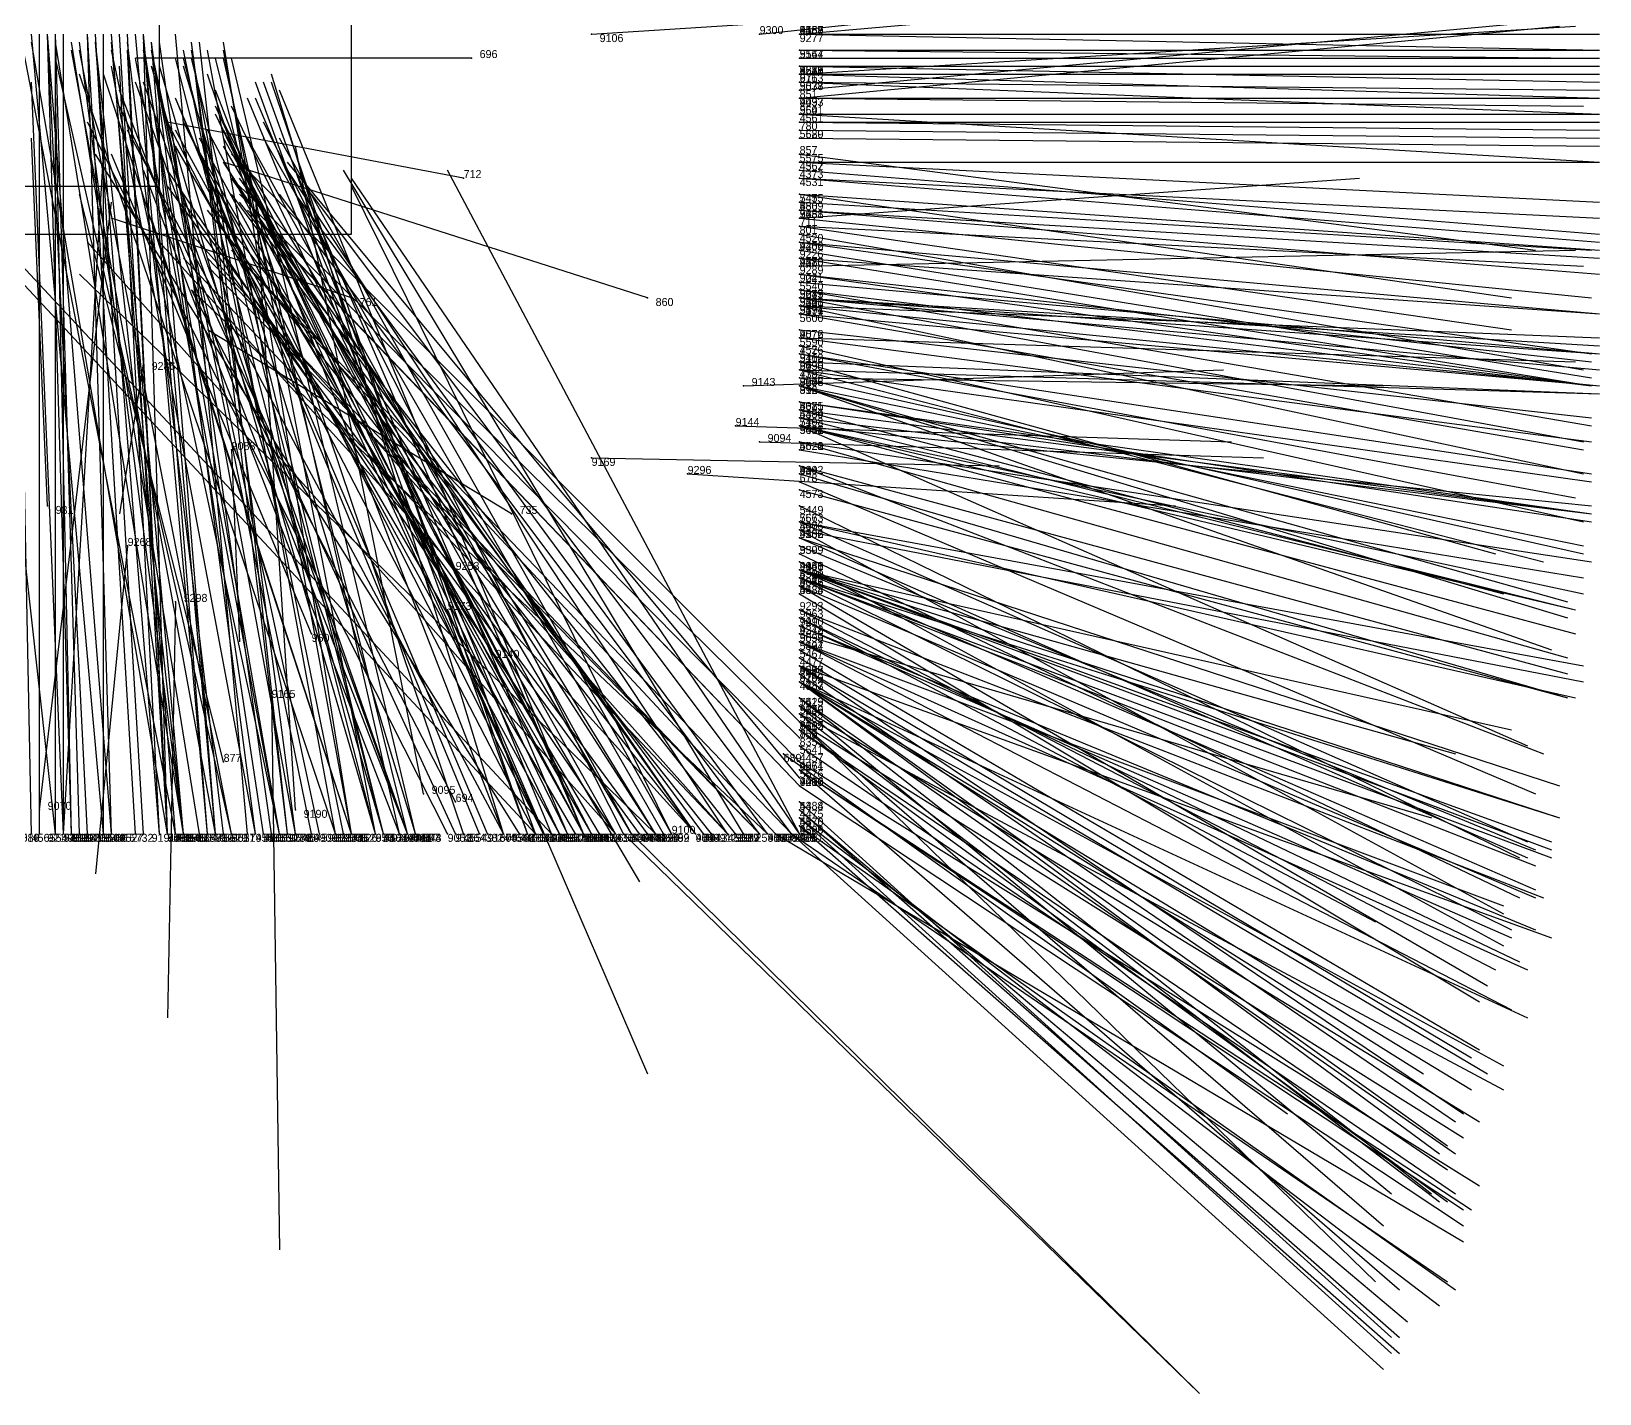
# Model space of a CAD drawing. Extents: x -0.07 to 1.1, y -0.07 to 1.1.
# Drawn here: x 0.904 to 1.1, y -0.07 to 0.1003 of the extents above; entities that cross this region are included whole.
import ezdxf

# ---------------------------------------------------------------- set-up
doc = ezdxf.new("R2010")
doc.units = 0
for name, color, linetype in [('Facilities', 3, 'CONTINUOUS'), ('Min_max_boxes', 1, 'CONTINUOUS'), ('Normals', 1, 'CONTINUOUS'), ('Source_points', 5, 'CONTINUOUS'), ('Text', 3, 'CONTINUOUS')]:
    doc.layers.add(name, color=color, linetype=linetype)

msp = doc.modelspace()

# ---------------------------------------------------------------- linework, layer by layer
at = {"layer": 'Facilities', "color": 3}
for p in [(0.974, 0.1, 1), (0.995, 0.1, 1), (1, 0.1, 0.558), (1, 0.1, 0.984), (1, 0.1, 0.837), (0.959, 0.097), (1, 0.098, 0.059), (1, 0.098, 0.751), (1, 0.097, 0.658), (1, 0.096, 0.118), (1, 0.096, 0.415), (1, 0.095, 0.055), (1, 0.095, 0.369), (1, 0.095, 0.528), (1, 0.095, 0.719), (1, 0.095, 0.777), (1, 0.095, 0.94), (1, 0.094, 0.203), (1, 0.094, 0.721), (1, 0.093, 0.952), (1, 0.092, 0.058), (1, 0.092, 0.305), (1, 0.092, 0.966), (1, 0.09, 0.166), (1, 0.09, 0.559), (1, 0.089, 0.247), (1, 0.089, 0.311), (1, 0.088, 0.711), (1, 0.087, 0.757), (1, 0.085, 0.023), (1, 0.084, 0.259), (1, 0.084, 0.606), (1, 0.083, 0.351), (0.958, 0.082), (1, 0.082, 0.336), (1, 0.082, 0.338), (1, 0.08, 0.013), (1, 0.08, 0.697), (1, 0.079, 0.058), (1, 0.078, 0.233), (1, 0.078, 0.221), (1, 0.078, 0.274), (1, 0.077, 0.741), (1, 0.077, 0.996), (1, 0.076, 0.055), (1, 0.076, 0.016), (1, 0.075, 0.359), (1, 0.074, 0.374), (1, 0.074, 0.814), (1, 0.073, 0.887), (1, 0.072, 0.315), (1, 0.072, 0.337), (1, 0.071, 0.968), (1, 0.07, 0.123), (1, 0.07, 0.796), (1, 0.069, 0.909), (0.944, 0.067), (0.981, 0.067), (1, 0.068, 0.55), (1, 0.068, 0.844), (1, 0.068, 0.908), (1, 0.067, 0.693), (1, 0.067, 0.6), (1, 0.067, 0.69), (1, 0.067, 0.836), (1, 0.066, 0.194), (1, 0.066, 0.665), (1, 0.066, 0.656), (1, 0.066, 0.942), (1, 0.065, 0.624), (1, 0.065, 0.802), (1, 0.063, 0.498), (1, 0.062, 0.545), (1, 0.062, 0.969), (1, 0.061, 0.369), (0.918, 0.059, 1), (1, 0.06, 0.068), (1, 0.06, 0.621), (1, 0.059, 0.022), (1, 0.059, 0.942), (1, 0.058, 0.038), (1, 0.058, 0.268), (1, 0.058, 0.647), (1, 0.058, 0.94), (1, 0.057, 0.103), (1, 0.057, 0.993), (0.993, 0.056, 1), (1, 0.056, 0.171), (1, 0.056, 0.223), (1, 0.056, 0.858), (1, 0.056, 0.91), (1, 0.054, 0.464), (1, 0.054, 0.637), (1, 0.053, 0.027), (1, 0.053, 0.493), (0.992, 0.051, 1), (1, 0.052, 0.494), (1, 0.052, 0.712), (1, 0.051, 0.185), (1, 0.051, 0.71), (1, 0.051, 0.538), (1, 0.051, 0.861), (1, 0.051, 0.942), (0.929, 0.048, 1), (0.995, 0.049, 1), (1, 0.049, 0.569), (1, 0.049, 0.646), (1, 0.048, 0.453), (0.974, 0.047, 1), (1, 0.046, 0.146), (1, 0.046, 0.328), (0.986, 0.045, 1), (1, 0.045, 0.245), (1, 0.044, 0.153), (1, 0.043, 0.334), (0.906, 0.041), (0.964, 0.04), (1, 0.041, 0.732), (1, 0.039, 0.141), (1, 0.039, 0.452), (1, 0.039, 0.637), (1, 0.038, 0.179), (1, 0.038, 0.461), (0.916, 0.036, 1), (1, 0.037, 0.835), (1, 0.037, 0.762), (1, 0.036, 0.662), (1, 0.035, 0.219), (1, 0.034, 0.877), (0.957, 0.033, 1), (1, 0.033, 0.313), (1, 0.033, 0.479), (1, 0.033, 0.581), (1, 0.033, 0.993), (1, 0.033, 0.766), (1, 0.033, 0.984), (1, 0.032, 0.068), (1, 0.032, 0.316), (1, 0.032, 0.633), (1, 0.032, 0.898), (1, 0.031, 0.303), (1, 0.031, 0.678), (1, 0.03, 0.554), (0.922, 0.029, 1), (0.956, 0.028, 1), (1, 0.028, 0.948), (1, 0.028, 0.92), (1, 0.027, 0.005), (1, 0.027, 0.932), (1, 0.026, 0.043), (1, 0.026, 0.438), (0.939, 0.025), (1, 0.025, 0.996), (1, 0.024, 0.513), (1, 0.024, 0.519), (1, 0.024, 0.977), (0.962, 0.022, 1), (1, 0.023, 0.534), (1, 0.022, 0.538), (1, 0.021, 0.265), (1, 0.021, 0.498), (1, 0.021, 0.64), (1, 0.021, 0.72), (1, 0.02, 0.909), (1, 0.019, 0.031), (1, 0.019, 0.134), (1, 0.019, 0.304), (1, 0.019, 0.257), (1, 0.019, 0.771), (1, 0.019, 0.921), (0.934, 0.017, 1), (1, 0.017, 0.108), (1, 0.017, 0.595), (1, 0.016, 0.658), (1, 0.016, 0.753), (1, 0.016, 0.977), (1, 0.015, 0.699), (1, 0.015, 0.776), (1, 0.014, 0.193), (1, 0.014, 0.117), (1, 0.014, 0.541), (1, 0.014, 0.973), (1, 0.013, 0.127), (1, 0.013, 0.054), (1, 0.012, 0.19), (0.998, 0.01), (1, 0.011, 0.533), (0.928, 0.009), (1, 0.009, 0.173), (1, 0.009, 0.293), (1, 0.008, 0.439), (1, 0.008, 0.637), (1, 0.008, 0.779), (1, 0.007, 0.148), (1, 0.006, 0.464), (1, 0.006, 0.927), (1, 0.006, 0.973), (0.953, 0.005, 1), (0.957, 0.004), (1, 0.004, 0.724), (0.905, 0.003, 1), (0.937, 0.003, 1), (1, 0.003, 0.477), (1, 0.003, 0.437), (1, 0.002, 0.344), (1, 0.002, 0.645), (0.904, 0, 0.435), (0.905, 0, 0.093), (0.907, 0, 0.56), (0.907, 0, 0.708), (0.908, 0, 0.145), (0.908, 0, 0.902), (0.908, 0, 0.963), (0.908, 0, 0.982), (0.909, 0, 0.966), (0.909, 0, 0.867), (0.91, 0, 0.803), (0.911, 0, 0.611), (0.913, 0, 0.218), (0.913, 0, 0.785), (0.914, 0, 0.092), (0.914, 0, 0.255), (0.914, 0, 0.433), (0.917, 0, 0.235), (0.918, 0, 0.92), (0.92, 0, 0.053), (0.92, 0, 0.949), (0.921, 0, 0.159), (0.921, 0, 0.202), (0.921, 0, 0.305), (0.921, 0, 0.725), (0.921, 0, 0.941), (0.922, 0, 0.243), (0.922, 0, 0.705), (0.923, 0, 0.31), (0.923, 0, 0.57), (0.923, 0, 0.702), (0.923, 0, 0.841), (0.925, 0, 0.7), (0.926, 0, 0.241), (0.926, 0, 0.129), (0.927, 0, 0.211), (0.927, 0, 0.718), (0.927, 0, 0.937), (0.928, 0, 0.235), (0.929, 0, 0.7), (0.929, 0, 0.69), (0.931, 0, 0.284), (0.932, 0, 0.045), (0.932, 0, 0.586), (0.933, 0, 0.387), (0.934, 0, 0.583), (0.935, 0, 0.052), (0.935, 0, 0.558), (0.935, 0, 0.883), (0.936, 0, 0.522), (0.936, 0, 0.934), (0.937, 0, 0.375), (0.937, 0, 0.551), (0.939, 0, 0.903), (0.94, 0, 0.879), (0.94, 0, 0.902), (0.942, 0, 0.149), (0.942, 0, 0.842), (0.943, 0, 0.168), (0.944, 0, 0.14), (0.944, 0, 0.013), (0.944, 0, 0.317), (0.944, 0, 0.639), (0.947, 0, 0.188), (0.947, 0, 0.18), (0.947, 0, 0.313), (0.948, 0, 0.605), (0.948, 0, 0.763), (0.948, 0, 0.915), (0.95, 0, 0.024), (0.95, 0, 0.776), (0.951, 0, 0.276), (0.951, 0, 0.341), (0.951, 0, 0.403), (0.951, 0, 0.857), (0.952, 0, 0.194), (0.952, 0, 0.22), (0.956, 0, 0.872), (0.957, 0, 0.865), (0.958, 0, 0.363), (0.96, 0, 0.375), (0.961, 0, 0.857), (0.961, 0, 0.815), (0.963, 0, 0.277), (0.963, 0, 0.428), (0.963, 0, 0.569), (0.965, 0, 0.424), (0.966, 0, 0.146), (0.966, 0, 0.14), (0.967, 0, 0.18), (0.967, 0, 0.352), (0.967, 0, 0.517), (0.968, 0, 0.012), (0.968, 0, 0.488), (0.968, 0, 0.537), (0.969, 0, 0.333), (0.969, 0, 0.451), (0.97, 0, 0.392), (0.97, 0, 0.555), (0.971, 0, 0.094), (0.971, 0, 0.799), (0.972, 0, 0.318), (0.973, 0, 0.28), (0.973, 0, 0.445), (0.973, 0, 0.703), (0.973, 0, 0.927), (0.973, 0, 0.99), (0.974, 0, 0.685), (0.974, 0, 0.528), (0.974, 0, 0.684), (0.974, 0, 0.875), (0.975, 0, 0.032), (0.977, 0, 0.223), (0.977, 0, 0.495), (0.977, 0, 0.516), (0.978, 0, 0.357), (0.978, 0, 0.556), (0.979, 0, 0.478), (0.979, 0, 0.301), (0.979, 0, 0.358), (0.98, 0, 0.4), (0.981, 0, 0.054), (0.982, 0, 0.291), (0.982, 0, 0.52), (0.982, 0, 0.826), (0.983, 0, 0.226), (0.984, 0, 0.181), (0.984, 0, 1), (0.987, 0, 0.213), (0.987, 0, 0.292), (0.987, 0, 0.386), (0.987, 0, 0.866), (0.988, 0, 0.545), (0.989, 0, 0.932), (0.991, 0, 0.433), (0.991, 0, 0.712), (0.991, 0, 0.813), (0.992, 0, 0.656), (0.993, 0, 0.972), (0.995, 0, 0.548), (0.995, 0, 0.792), (0.995, 0, 0.837), (0.996, 0, 0.27), (0.996, 0, 0.537), (0.997, 0, 0.317), (0.997, 0, 0.549), (0.999, 0, 0.144), (0.999, 0, 0.326), (0.999, 0, 0.554), (0.999, 0, 0.946), (1, 0.001, 0.439), (1, 0.001, 0.347), (1, 0, 0.195), (1, 0, 0.993)]:
    msp.add_point(p, dxfattribs=at)
at = {"layer": 'Min_max_boxes', "color": 1}
for p, q in [((0.944, 0.075, 1), (0.944, 0.462, 1)), ((0.944, 0.075, 1), (0.944, 0.462, 1)), ((0.92, 0.081), (0.92, 0.256)), ((0.92, 0.081), (0.92, 0.256)), ((0.716, 0.081), (0.92, 0.081)), ((0.716, 0.081), (0.92, 0.081)), ((0.92, 0.081), (0.92, 0.081)), ((0.744, 0.075, 1), (0.944, 0.075, 1)), ((0.744, 0.075, 1), (0.944, 0.075, 1)), ((0.944, 0.075, 1), (0.944, 0.075, 1))]:
    msp.add_line(p, q, dxfattribs=at)
at = {"layer": 'Normals', "color": 1}
for p, q in [((1, 0.1, 0.984), (1.091, 0.108, 1.024)), ((0.995, 0.1, 1), (1.061, 0.107, 1.074)), ((0.974, 0.1, 1), (1.021, 0.103, 1.088)), ((1, 0.093, 0.952), (1.097, 0.102, 0.976)), ((0.904, 0, 0.435), (0.902, 0.1, 0.435)), ((0.913, 0, 0.785), (0.904, 0.1, 0.788)), ((0.905, 0, 0.093), (0.905, 0.1, 0.093)), ((0.914, 0, 0.433), (0.906, 0.1, 0.428)), ((0.911, 0, 0.611), (0.906, 0.1, 0.611)), ((0.909, 0, 0.867), (0.906, 0.1, 0.866)), ((0.907, 0, 0.56), (0.907, 0.1, 0.561)), ((0.91, 0, 0.803), (0.907, 0.1, 0.804)), ((0.908, 0, 0.145), (0.908, 0.1, 0.145)), ((0.908, 0, 0.902), (0.908, 0.1, 0.902)), ((0.917, 0, 0.235), (0.911, 0.1, 0.235)), ((0.914, 0, 0.092), (0.911, 0.1, 0.091)), ((0.914, 0, 0.255), (0.911, 0.1, 0.255)), ((0.918, 0, 0.92), (0.912, 0.1, 0.915)), ((0.913, 0, 0.218), (0.913, 0.1, 0.218)), ((0.922, 0, 0.243), (0.914, 0.1, 0.244)), ((0.921, 0, 0.305), (0.915, 0.1, 0.306)), ((0.921, 0, 0.202), (0.916, 0.1, 0.202)), ((0.926, 0, 0.241), (0.917, 0.1, 0.242)), ((0.926, 0, 0.129), (0.918, 0.1, 0.131)), ((0.921, 0, 0.159), (0.918, 0.1, 0.16)), ((0.927, 0, 0.211), (0.918, 0.1, 0.212)), ((0.931, 0, 0.284), (0.922, 0.1, 0.283)), ((1, 0.092, 0.966), (1.095, 0.101, 0.998)), ((1, 0.095, 0.94), (1.097, 0.101, 0.962)), ((1, 0.1, 0.558), (1.1, 0.1, 0.558)), ((1, 0.1, 0.837), (1.1, 0.098, 0.837)), ((0.907, 0, 0.708), (0.896, 0.099, 0.708)), ((0.921, 0, 0.725), (0.904, 0.099, 0.725)), ((0.923, 0, 0.702), (0.907, 0.099, 0.701)), ((0.925, 0, 0.7), (0.909, 0.099, 0.699)), ((0.923, 0, 0.841), (0.91, 0.099, 0.84)), ((0.92, 0, 0.053), (0.912, 0.099, 0.067)), ((0.923, 0, 0.31), (0.912, 0.099, 0.31)), ((0.923, 0, 0.57), (0.914, 0.099, 0.567)), ((0.928, 0, 0.235), (0.916, 0.099, 0.237)), ((0.933, 0, 0.387), (0.918, 0.099, 0.389)), ((0.932, 0, 0.586), (0.919, 0.099, 0.58)), ((0.927, 0, 0.937), (0.919, 0.099, 0.924)), ((0.934, 0, 0.583), (0.92, 0.099, 0.578)), ((0.937, 0, 0.375), (0.924, 0.099, 0.379)), ((0.936, 0, 0.934), (0.924, 0.099, 0.923)), ((0.936, 0, 0.522), (0.925, 0.099, 0.522)), ((0.944, 0, 0.317), (0.928, 0.099, 0.32)), ((0.922, 0, 0.705), (0.903, 0.098, 0.705)), ((0.929, 0, 0.7), (0.907, 0.097, 0.698)), ((0.927, 0, 0.718), (0.909, 0.098, 0.717)), ((0.929, 0, 0.69), (0.91, 0.098, 0.69)), ((0.935, 0, 0.883), (0.914, 0.098, 0.881)), ((0.921, 0, 0.941), (0.916, 0.098, 0.924)), ((0.959, 0.097), (0.917, 0.097, 0.09)), ((0.935, 0, 0.052), (0.917, 0.097, 0.067)), ((0.935, 0, 0.558), (0.918, 0.098, 0.553)), ((0.937, 0, 0.551), (0.919, 0.098, 0.547)), ((0.94, 0, 0.879), (0.919, 0.098, 0.877)), ((0.939, 0, 0.903), (0.919, 0.098, 0.899)), ((0.94, 0, 0.902), (0.919, 0.098, 0.898)), ((0.947, 0, 0.18), (0.922, 0.097, 0.181)), ((0.943, 0, 0.168), (0.923, 0.098, 0.173)), ((0.948, 0, 0.915), (0.923, 0.097, 0.912)), ((0.942, 0, 0.149), (0.924, 0.098, 0.155)), ((0.948, 0, 0.763), (0.924, 0.097, 0.765)), ((0.944, 0, 0.14), (0.926, 0.098, 0.146)), ((0.951, 0, 0.276), (0.927, 0.097, 0.282)), ((0.947, 0, 0.313), (0.928, 0.098, 0.317)), ((0.95, 0, 0.776), (0.928, 0.097, 0.776)), ((0.952, 0, 0.22), (0.929, 0.097, 0.221)), ((1, 0.098, 0.059), (1.098, 0.097, 0.041)), ((1, 0.098, 0.751), (1.1, 0.098, 0.751)), ((1, 0.097, 0.658), (1.1, 0.097, 0.658)), ((0.942, 0, 0.842), (0.91, 0.095, 0.844)), ((0.944, 0, 0.639), (0.913, 0.095, 0.642)), ((0.932, 0, 0.045), (0.914, 0.096, 0.066)), ((0.92, 0, 0.949), (0.915, 0.096, 0.923)), ((0.947, 0, 0.188), (0.919, 0.096, 0.187)), ((0.948, 0, 0.605), (0.92, 0.096, 0.596)), ((0.952, 0, 0.194), (0.923, 0.096, 0.196)), ((0.958, 0, 0.363), (0.926, 0.095, 0.365)), ((0.963, 0, 0.277), (0.934, 0.095, 0.283)), ((1, 0.096, 0.118), (1.1, 0.094, 0.117)), ((1, 0.096, 0.415), (1.1, 0.096, 0.415)), ((1, 0.095, 0.055), (1.098, 0.095, 0.037)), ((1, 0.095, 0.369), (1.1, 0.092, 0.37)), ((1, 0.095, 0.528), (1.1, 0.095, 0.528)), ((1, 0.095, 0.719), (1.1, 0.095, 0.719)), ((1, 0.095, 0.777), (1.1, 0.095, 0.777)), ((0.908, 0, 0.963), (0.904, 0.094, 0.929)), ((0.909, 0, 0.966), (0.907, 0.093, 0.93)), ((0.951, 0, 0.857), (0.915, 0.093, 0.854)), ((0.951, 0, 0.341), (0.917, 0.094, 0.342)), ((0.951, 0, 0.403), (0.918, 0.094, 0.404)), ((0.963, 0, 0.569), (0.927, 0.093, 0.558)), ((0.966, 0, 0.146), (0.932, 0.094, 0.156)), ((0.967, 0, 0.18), (0.933, 0.094, 0.175)), ((0.966, 0, 0.14), (0.934, 0.094, 0.149)), ((0.973, 0, 0.445), (0.935, 0.093, 0.442)), ((1, 0.094, 0.203), (1.1, 0.09, 0.204)), ((1, 0.094, 0.721), (1.1, 0.093, 0.721)), ((0.957, 0, 0.865), (0.915, 0.091, 0.866)), ((0.96, 0, 0.375), (0.922, 0.092, 0.379)), ((0.961, 0, 0.857), (0.922, 0.092, 0.854)), ((0.961, 0, 0.815), (0.922, 0.092, 0.815)), ((0.968, 0, 0.537), (0.927, 0.091, 0.532)), ((0.962, 0.022, 1), (0.929, 0.091, 0.935)), ((0.969, 0, 0.451), (0.931, 0.092, 0.449)), ((0.971, 0, 0.094), (0.932, 0.092, 0.101)), ((1, 0.092, 0.058), (1.098, 0.091, 0.038)), ((1, 0.092, 0.305), (1.1, 0.092, 0.305)), ((0.956, 0, 0.872), (0.911, 0.089, 0.871)), ((0.958, 0.082), (0.921, 0.089, 0.093)), ((0.967, 0, 0.517), (0.921, 0.089, 0.514)), ((0.968, 0, 0.488), (0.923, 0.089, 0.493)), ((0.97, 0, 0.555), (0.927, 0.09, 0.546)), ((0.971, 0, 0.799), (0.927, 0.09, 0.798)), ((0.974, 0, 0.685), (0.928, 0.089, 0.692)), ((0.974, 0, 0.684), (0.928, 0.089, 0.688)), ((0.978, 0, 0.556), (0.933, 0.089, 0.548)), ((1, 0.09, 0.166), (1.1, 0.084, 0.165)), ((1, 0.09, 0.559), (1.1, 0.09, 0.559)), ((1, 0.089, 0.247), (1.1, 0.088, 0.247)), ((1, 0.089, 0.311), (1.1, 0.089, 0.311)), ((0.906, 0.041), (0.904, 0.087, 0.089)), ((0.963, 0, 0.428), (0.916, 0.088, 0.424)), ((0.97, 0, 0.392), (0.922, 0.088, 0.396)), ((0.974, 0, 0.875), (0.924, 0.087, 0.87)), ((0.973, 0, 0.927), (0.925, 0.087, 0.931)), ((0.973, 0, 0.28), (0.926, 0.088, 0.291)), ((0.973, 0, 0.703), (0.926, 0.088, 0.711)), ((0.974, 0, 0.528), (0.928, 0.088, 0.519)), ((0.977, 0, 0.223), (0.928, 0.087, 0.223)), ((0.979, 0, 0.478), (0.931, 0.087, 0.483)), ((0.983, 0, 0.226), (0.933, 0.087, 0.228)), ((0.984, 0, 0.181), (0.935, 0.087, 0.177)), ((1, 0.088, 0.711), (1.1, 0.087, 0.711)), ((1, 0.087, 0.757), (1.1, 0.086, 0.757)), ((0.908, 0, 0.982), (0.913, 0.085, 0.93)), ((0.965, 0, 0.424), (0.912, 0.085, 0.421)), ((0.939, 0.025), (0.914, 0.085, 0.076)), ((0.972, 0, 0.318), (0.922, 0.086, 0.32)), ((0.979, 0, 0.301), (0.928, 0.086, 0.308)), ((1, 0.014, 0.193), (0.929, 0.085, 0.187)), ((0.982, 0, 0.291), (0.93, 0.085, 0.299)), ((0.953, 0.005, 1), (0.937, 0.086, 0.944)), ((1, 0.085, 0.023), (1.092, 0.073, -0.015)), ((0.95, 0, 0.024), (0.918, 0.083, 0.069)), ((0.977, 0, 0.495), (0.921, 0.083, 0.496)), ((0.981, 0.067), (0.928, 0.084, 0.083)), ((0.982, 0, 0.826), (0.928, 0.084, 0.827)), ((1, 0.007, 0.148), (0.936, 0.084, 0.149)), ((0.991, 0, 0.712), (0.936, 0.083, 0.718)), ((0.973, 0, 0.99), (0.937, 0.083, 0.947)), ((0.993, 0, 0.972), (0.943, 0.083, 0.947)), ((1, 0, 0.993), (0.956, 0.083, 0.958)), ((1, 0.084, 0.259), (1.1, 0.079, 0.259)), ((1, 0.084, 0.606), (1.1, 0.084, 0.606)), ((1, 0.083, 0.351), (1.1, 0.075, 0.355)), ((0.98, 0, 0.4), (0.921, 0.081, 0.403)), ((0.975, 0, 0.032), (0.927, 0.081, 0.065)), ((1, 0.012, 0.19), (0.929, 0.082, 0.184)), ((0.987, 0, 0.213), (0.929, 0.082, 0.213)), ((0.987, 0, 0.866), (0.93, 0.082, 0.866)), ((1, 0, 0.195), (0.944, 0.082, 0.186)), ((0.984, 0, 1), (0.944, 0.081, 0.956)), ((1, 0.082, 0.336), (1.1, 0.077, 0.338)), ((1, 0.082, 0.338), (1.1, 0.074, 0.34)), ((1, 0.077, 0.996), (1.07, 0.082, 1.067)), ((0.905, 0.003, 1), (0.914, 0.079, 0.935)), ((0.928, 0.009), (0.91, 0.08, 0.069)), ((0.981, 0, 0.054), (0.923, 0.079, 0.075)), ((0.988, 0, 0.545), (0.929, 0.08, 0.533)), ((1, 0.009, 0.173), (0.93, 0.08, 0.173)), ((0.992, 0, 0.656), (0.93, 0.079, 0.66)), ((0.937, 0.003, 1), (0.932, 0.08, 0.936)), ((0.995, 0, 0.837), (0.935, 0.08, 0.837)), ((0.996, 0, 0.27), (0.937, 0.08, 0.275)), ((0.999, 0, 0.144), (0.939, 0.08, 0.146)), ((1, 0.08, 0.013), (1.089, 0.067, -0.03)), ((1, 0.08, 0.697), (1.1, 0.073, 0.696)), ((1, 0.079, 0.058), (1.099, 0.073, 0.043)), ((0.944, 0.067), (0.914, 0.077, 0.095)), ((0.944, 0, 0.013), (0.919, 0.077, 0.072)), ((0.987, 0, 0.292), (0.926, 0.078, 0.302)), ((0.989, 0, 0.932), (0.927, 0.078, 0.935)), ((1, 0.006, 0.927), (0.931, 0.078, 0.937)), ((0.968, 0, 0.012), (0.932, 0.078, 0.063)), ((1, 0.078, 0.233), (1.1, 0.072, 0.233)), ((1, 0.078, 0.221), (1.1, 0.07, 0.221)), ((1, 0.078, 0.274), (1.1, 0.072, 0.274)), ((1, 0.077, 0.741), (1.099, 0.067, 0.742)), ((0.991, 0, 0.433), (0.924, 0.075, 0.438)), ((1, 0.006, 0.973), (0.933, 0.076, 0.947)), ((1, 0.076, 0.055), (1.098, 0.071, 0.034)), ((1, 0.076, 0.016), (1.089, 0.063, -0.027)), ((1, 0.075, 0.359), (1.098, 0.058, 0.37)), ((0.967, 0, 0.352), (0.899, 0.073, 0.349)), ((0.969, 0, 0.333), (0.901, 0.073, 0.32)), ((0.977, 0, 0.516), (0.911, 0.074, 0.506)), ((0.987, 0, 0.386), (0.92, 0.074, 0.389)), ((0.997, 0, 0.549), (0.929, 0.073, 0.539)), ((1, 0.074, 0.374), (1.099, 0.06, 0.376)), ((1, 0.074, 0.814), (1.1, 0.065, 0.816)), ((1, 0.073, 0.887), (1.099, 0.057, 0.881)), ((1, 0.071, 0.968), (1.097, 0.073, 0.993)), ((0.991, 0, 0.813), (0.923, 0.072, 0.804)), ((0.995, 0, 0.792), (0.926, 0.072, 0.789)), ((0.995, 0, 0.548), (0.926, 0.071, 0.536)), ((0.999, 0, 0.946), (0.93, 0.072, 0.94)), ((1, 0.072, 0.315), (1.1, 0.065, 0.316)), ((1, 0.072, 0.337), (1.099, 0.056, 0.344)), ((0.982, 0, 0.52), (0.91, 0.07, 0.511)), ((1, 0.07, 0.123), (1.099, 0.056, 0.124)), ((1, 0.07, 0.796), (1.099, 0.059, 0.797)), ((1, 0.069, 0.909), (1.1, 0.06, 0.907)), ((0.957, 0.004), (0.924, 0.068, 0.07)), ((0.996, 0, 0.537), (0.924, 0.068, 0.523)), ((1, 0.068, 0.55), (1.099, 0.056, 0.551)), ((1, 0.068, 0.844), (1.099, 0.051, 0.846)), ((1, 0.068, 0.908), (1.099, 0.056, 0.904)), ((1, 0.067, 0.693), (1.1, 0.06, 0.693)), ((1, 0.067, 0.6), (1.1, 0.058, 0.598)), ((1, 0.067, 0.69), (1.1, 0.061, 0.69)), ((1, 0.067, 0.836), (1.098, 0.049, 0.838)), ((1, 0.066, 0.194), (1.098, 0.045, 0.196)), ((1, 0.066, 0.665), (1.1, 0.056, 0.665)), ((1, 0.066, 0.656), (1.1, 0.056, 0.657)), ((1, 0.066, 0.942), (1.1, 0.062, 0.951)), ((1, 0.065, 0.624), (1.1, 0.056, 0.622)), ((1, 0.065, 0.802), (1.098, 0.048, 0.806)), ((0.964, 0.04), (0.926, 0.063, 0.089)), ((1, 0.063, 0.498), (1.099, 0.052, 0.499)), ((1, 0.062, 0.545), (1.099, 0.049, 0.546)), ((1, 0.062, 0.969), (1.097, 0.059, 0.992)), ((1, 0.061, 0.369), (1.098, 0.039, 0.372)), ((0.918, 0.059, 1), (0.915, 0.04, 1.098)), ((1, 0.06, 0.068), (1.097, 0.042, 0.051)), ((1, 0.06, 0.621), (1.099, 0.045, 0.62)), ((1, 0.059, 0.022), (1.087, 0.035, -0.021)), ((1, 0.059, 0.942), (1.1, 0.055, 0.95)), ((0.993, 0.056, 1), (1.053, 0.058, 1.08)), ((1, 0.058, 0.038), (1.093, 0.034, 0.009)), ((1, 0.058, 0.268), (1.099, 0.044, 0.267)), ((1, 0.058, 0.647), (1.099, 0.044, 0.645)), ((1, 0.058, 0.94), (1.1, 0.055, 0.948)), ((1, 0.057, 0.103), (1.098, 0.035, 0.105)), ((1, 0.057, 0.993), (1.073, 0.056, 1.061)), ((1, 0.056, 0.171), (1.096, 0.027, 0.176)), ((1, 0.056, 0.223), (1.098, 0.036, 0.221)), ((1, 0.056, 0.858), (1.094, 0.023, 0.858)), ((1, 0.056, 0.91), (1.096, 0.029, 0.901)), ((1, 0.054, 0.464), (1.099, 0.04, 0.459)), ((1, 0.054, 0.637), (1.099, 0.039, 0.637)), ((1, 0.053, 0.027), (1.088, 0.03, -0.015)), ((1, 0.053, 0.493), (1.099, 0.04, 0.493)), ((0.992, 0.051, 1), (1.054, 0.049, 1.078)), ((1, 0.052, 0.494), (1.099, 0.04, 0.493)), ((1, 0.052, 0.712), (1.097, 0.028, 0.717)), ((1, 0.051, 0.185), (1.097, 0.028, 0.188)), ((1, 0.051, 0.71), (1.098, 0.03, 0.712)), ((1, 0.051, 0.538), (1.097, 0.025, 0.54)), ((1, 0.051, 0.861), (1.091, 0.011, 0.857)), ((1, 0.051, 0.942), (1.099, 0.041, 0.955)), ((0.929, 0.048, 1), (0.93, 0.024, 1.097)), ((0.995, 0.049, 1), (1.058, 0.047, 1.078)), ((1, 0.049, 0.569), (1.096, 0.022, 0.568)), ((1, 0.049, 0.646), (1.099, 0.034, 0.644)), ((1, 0.048, 0.453), (1.098, 0.032, 0.447)), ((0.974, 0.047, 1), (1.025, 0.046, 1.086)), ((1, 0.046, 0.146), (1.093, 0.01, 0.145)), ((1, 0.046, 0.328), (1.096, 0.02, 0.339)), ((0.986, 0.045, 1), (1.047, 0.041, 1.079)), ((1, 0.045, 0.245), (1.096, 0.017, 0.242)), ((1, 0.044, 0.153), (1.092, 0.005, 0.154)), ((1, 0.043, 0.334), (1.096, 0.017, 0.344)), ((1, 0.041, 0.732), (1.09, -0.003, 0.73)), ((1, 0.039, 0.141), (1.091, -0.001, 0.14)), ((1, 0.039, 0.452), (1.098, 0.021, 0.445)), ((1, 0.039, 0.637), (1.097, 0.017, 0.632)), ((1, 0.038, 0.179), (1.088, -0.01, 0.182)), ((1, 0.038, 0.461), (1.098, 0.019, 0.454)), ((0.916, 0.036, 1), (0.912, -0.005, 1.091)), ((1, 0.037, 0.835), (1.091, -0.003, 0.839)), ((1, 0.037, 0.762), (1.095, 0.006, 0.762)), ((1, 0.036, 0.662), (1.092, -0.002, 0.666)), ((1, 0.035, 0.219), (1.09, -0.008, 0.22)), ((1, 0.034, 0.877), (1.088, -0.014, 0.872)), ((0.957, 0.033, 1), (0.98, -0.006, 1.089)), ((1, 0.033, 0.313), (1.094, -0.001, 0.319)), ((1, 0.033, 0.479), (1.095, 0.002, 0.478)), ((1, 0.033, 0.581), (1.092, -0.007, 0.579)), ((1, 0.033, 0.993), (1.082, 0.01, 1.046)), ((1, 0.033, 0.766), (1.094, -0.002, 0.764)), ((1, 0.033, 0.984), (1.089, 0.013, 1.025)), ((1, 0.032, 0.068), (1.092, -0.004, 0.053)), ((1, 0.032, 0.316), (1.094, -0.003, 0.322)), ((1, 0.032, 0.633), (1.095, 0.002, 0.631)), ((1, 0.032, 0.898), (1.089, -0.012, 0.887)), ((1, 0.031, 0.303), (1.092, -0.008, 0.308)), ((1, 0.031, 0.678), (1.086, -0.019, 0.681)), ((1, 0.03, 0.554), (1.085, -0.021, 0.566)), ((0.922, 0.029, 1), (0.921, -0.023, 1.085)), ((0.956, 0.028, 1), (0.981, -0.03, 1.078)), ((1, 0.028, 0.948), (1.093, -0.008, 0.955)), ((1, 0.028, 0.92), (1.087, -0.017, 0.903)), ((1, 0.027, 0.005), (1.072, -0.011, -0.053)), ((1, 0.027, 0.932), (1.09, -0.016, 0.929)), ((1, 0.026, 0.043), (1.089, -0.013, 0.019)), ((1, 0.026, 0.438), (1.092, -0.012, 0.427)), ((1, 0.025, 0.996), (1.079, 0.002, 1.053)), ((1, 0.024, 0.513), (1.091, -0.017, 0.519)), ((1, 0.024, 0.519), (1.089, -0.022, 0.526)), ((1, 0.024, 0.977), (1.088, -0.009, 1.012)), ((1, 0.023, 0.534), (1.085, -0.027, 0.55)), ((1, 0.022, 0.538), (1.084, -0.028, 0.557)), ((1, 0.021, 0.265), (1.086, -0.03, 0.26)), ((1, 0.021, 0.498), (1.094, -0.013, 0.5)), ((1, 0.021, 0.64), (1.083, -0.035, 0.641)), ((1, 0.021, 0.72), (1.083, -0.035, 0.725)), ((1, 0.02, 0.909), (1.082, -0.036, 0.9)), ((1, 0.019, 0.031), (1.078, -0.03, -0.007)), ((1, 0.019, 0.134), (1.08, -0.04, 0.128)), ((1, 0.019, 0.304), (1.088, -0.029, 0.308)), ((1, 0.019, 0.257), (1.081, -0.039, 0.256)), ((1, 0.019, 0.771), (1.091, -0.023, 0.771)), ((1, 0.019, 0.921), (1.084, -0.032, 0.905)), ((0.934, 0.017, 1), (0.935, -0.052, 1.072)), ((1, 0.017, 0.108), (1.082, -0.04, 0.1)), ((1, 0.017, 0.595), (1.079, -0.045, 0.6)), ((1, 0.016, 0.658), (1.085, -0.036, 0.665)), ((1, 0.016, 0.753), (1.085, -0.036, 0.745)), ((1, 0.016, 0.977), (1.074, -0.045, 1.007)), ((1, 0.015, 0.699), (1.08, -0.046, 0.7)), ((1, 0.015, 0.776), (1.088, -0.032, 0.775)), ((1, 0.014, 0.117), (1.072, -0.056, 0.112)), ((1, 0.014, 0.541), (1.083, -0.038, 0.56)), ((1, 0.014, 0.973), (1.073, -0.049, 0.998)), ((1, 0.013, 0.127), (1.081, -0.046, 0.125)), ((1, 0.013, 0.054), (1.081, -0.042, 0.031)), ((0.998, 0.01), (1.061, -0.035, -0.063)), ((1, 0.011, 0.533), (1.082, -0.045, 0.545)), ((1, 0.009, 0.293), (1.085, -0.044, 0.292)), ((1, 0.008, 0.439), (1.075, -0.057, 0.433)), ((1, 0.008, 0.637), (1.084, -0.047, 0.64)), ((1, 0.008, 0.779), (1.083, -0.047, 0.782)), ((1, 0.006, 0.464), (1.083, -0.049, 0.457)), ((1, 0.004, 0.724), (1.074, -0.063, 0.722)), ((1, 0.003, 0.477), (1.076, -0.061, 0.473)), ((1, 0.003, 0.437), (1.075, -0.063, 0.431)), ((1, 0.002, 0.344), (1.08, -0.059, 0.349)), ((1, 0.002, 0.645), (1.074, -0.065, 0.649)), ((0.978, 0, 0.357), (1.05, -0.07, 0.35)), ((0.979, 0, 0.358), (1.05, -0.07, 0.351)), ((0.997, 0, 0.317), (1.083, -0.051, 0.322)), ((0.999, 0, 0.326), (1.081, -0.056, 0.335)), ((0.999, 0, 0.554), (1.073, -0.067, 0.56)), ((1, 0.001, 0.439), (1.075, -0.065, 0.433)), ((1, 0.001, 0.347), (1.082, -0.057, 0.347))]:
    msp.add_line(p, q, dxfattribs=at)
at = {"layer": 'Source_points', "color": 5}
for p in [(0.974, 0.1, 1), (0.995, 0.1, 1), (1, 0.1, 0.558), (1, 0.1, 0.984), (1, 0.1, 0.837), (0.959, 0.097), (1, 0.098, 0.059), (1, 0.098, 0.751), (1, 0.097, 0.658), (1, 0.096, 0.118), (1, 0.096, 0.415), (1, 0.095, 0.055), (1, 0.095, 0.369), (1, 0.095, 0.528), (1, 0.095, 0.719), (1, 0.095, 0.777), (1, 0.095, 0.94), (1, 0.094, 0.203), (1, 0.094, 0.721), (1, 0.093, 0.952), (1, 0.092, 0.058), (1, 0.092, 0.305), (1, 0.092, 0.966), (1, 0.09, 0.166), (1, 0.09, 0.559), (1, 0.089, 0.247), (1, 0.089, 0.311), (1, 0.088, 0.711), (1, 0.087, 0.757), (1, 0.085, 0.023), (1, 0.084, 0.259), (1, 0.084, 0.606), (1, 0.083, 0.351), (0.958, 0.082), (1, 0.082, 0.336), (1, 0.082, 0.338), (1, 0.08, 0.013), (1, 0.08, 0.697), (1, 0.079, 0.058), (1, 0.078, 0.233), (1, 0.078, 0.221), (1, 0.078, 0.274), (1, 0.077, 0.741), (1, 0.077, 0.996), (1, 0.076, 0.055), (1, 0.076, 0.016), (1, 0.075, 0.359), (1, 0.074, 0.374), (1, 0.074, 0.814), (1, 0.073, 0.887), (1, 0.072, 0.315), (1, 0.072, 0.337), (1, 0.071, 0.968), (1, 0.07, 0.123), (1, 0.07, 0.796), (1, 0.069, 0.909), (0.944, 0.067), (0.981, 0.067), (1, 0.068, 0.55), (1, 0.068, 0.844), (1, 0.068, 0.908), (1, 0.067, 0.693), (1, 0.067, 0.6), (1, 0.067, 0.69), (1, 0.067, 0.836), (1, 0.066, 0.194), (1, 0.066, 0.665), (1, 0.066, 0.656), (1, 0.066, 0.942), (1, 0.065, 0.624), (1, 0.065, 0.802), (1, 0.063, 0.498), (1, 0.062, 0.545), (1, 0.062, 0.969), (1, 0.061, 0.369), (0.918, 0.059, 1), (1, 0.06, 0.068), (1, 0.06, 0.621), (1, 0.059, 0.022), (1, 0.059, 0.942), (1, 0.058, 0.038), (1, 0.058, 0.268), (1, 0.058, 0.647), (1, 0.058, 0.94), (1, 0.057, 0.103), (1, 0.057, 0.993), (0.993, 0.056, 1), (1, 0.056, 0.171), (1, 0.056, 0.223), (1, 0.056, 0.858), (1, 0.056, 0.91), (1, 0.054, 0.464), (1, 0.054, 0.637), (1, 0.053, 0.027), (1, 0.053, 0.493), (0.992, 0.051, 1), (1, 0.052, 0.494), (1, 0.052, 0.712), (1, 0.051, 0.185), (1, 0.051, 0.71), (1, 0.051, 0.538), (1, 0.051, 0.861), (1, 0.051, 0.942), (0.929, 0.048, 1), (0.995, 0.049, 1), (1, 0.049, 0.569), (1, 0.049, 0.646), (1, 0.048, 0.453), (0.974, 0.047, 1), (1, 0.046, 0.146), (1, 0.046, 0.328), (0.986, 0.045, 1), (1, 0.045, 0.245), (1, 0.044, 0.153), (1, 0.043, 0.334), (0.906, 0.041), (0.964, 0.04), (1, 0.041, 0.732), (1, 0.039, 0.141), (1, 0.039, 0.452), (1, 0.039, 0.637), (1, 0.038, 0.179), (1, 0.038, 0.461), (0.916, 0.036, 1), (1, 0.037, 0.835), (1, 0.037, 0.762), (1, 0.036, 0.662), (1, 0.035, 0.219), (1, 0.034, 0.877), (0.957, 0.033, 1), (1, 0.033, 0.313), (1, 0.033, 0.479), (1, 0.033, 0.581), (1, 0.033, 0.993), (1, 0.033, 0.766), (1, 0.033, 0.984), (1, 0.032, 0.068), (1, 0.032, 0.316), (1, 0.032, 0.633), (1, 0.032, 0.898), (1, 0.031, 0.303), (1, 0.031, 0.678), (1, 0.03, 0.554), (0.922, 0.029, 1), (0.956, 0.028, 1), (1, 0.028, 0.948), (1, 0.028, 0.92), (1, 0.027, 0.005), (1, 0.027, 0.932), (1, 0.026, 0.043), (1, 0.026, 0.438), (0.939, 0.025), (1, 0.025, 0.996), (1, 0.024, 0.513), (1, 0.024, 0.519), (1, 0.024, 0.977), (0.962, 0.022, 1), (1, 0.023, 0.534), (1, 0.022, 0.538), (1, 0.021, 0.265), (1, 0.021, 0.498), (1, 0.021, 0.64), (1, 0.021, 0.72), (1, 0.02, 0.909), (1, 0.019, 0.031), (1, 0.019, 0.134), (1, 0.019, 0.304), (1, 0.019, 0.257), (1, 0.019, 0.771), (1, 0.019, 0.921), (0.934, 0.017, 1), (1, 0.017, 0.108), (1, 0.017, 0.595), (1, 0.016, 0.658), (1, 0.016, 0.753), (1, 0.016, 0.977), (1, 0.015, 0.699), (1, 0.015, 0.776), (1, 0.014, 0.193), (1, 0.014, 0.117), (1, 0.014, 0.541), (1, 0.014, 0.973), (1, 0.013, 0.127), (1, 0.013, 0.054), (1, 0.012, 0.19), (0.998, 0.01), (1, 0.011, 0.533), (0.928, 0.009), (1, 0.009, 0.173), (1, 0.009, 0.293), (1, 0.008, 0.439), (1, 0.008, 0.637), (1, 0.008, 0.779), (1, 0.007, 0.148), (1, 0.006, 0.464), (1, 0.006, 0.927), (1, 0.006, 0.973), (0.953, 0.005, 1), (0.957, 0.004), (1, 0.004, 0.724), (0.905, 0.003, 1), (0.937, 0.003, 1), (1, 0.003, 0.477), (1, 0.003, 0.437), (1, 0.002, 0.344), (1, 0.002, 0.645), (0.904, 0, 0.435), (0.905, 0, 0.093), (0.907, 0, 0.56), (0.907, 0, 0.708), (0.908, 0, 0.145), (0.908, 0, 0.902), (0.908, 0, 0.963), (0.908, 0, 0.982), (0.909, 0, 0.966), (0.909, 0, 0.867), (0.91, 0, 0.803), (0.911, 0, 0.611), (0.913, 0, 0.218), (0.913, 0, 0.785), (0.914, 0, 0.092), (0.914, 0, 0.255), (0.914, 0, 0.433), (0.917, 0, 0.235), (0.918, 0, 0.92), (0.92, 0, 0.053), (0.92, 0, 0.949), (0.921, 0, 0.159), (0.921, 0, 0.202), (0.921, 0, 0.305), (0.921, 0, 0.725), (0.921, 0, 0.941), (0.922, 0, 0.243), (0.922, 0, 0.705), (0.923, 0, 0.31), (0.923, 0, 0.57), (0.923, 0, 0.702), (0.923, 0, 0.841), (0.925, 0, 0.7), (0.926, 0, 0.241), (0.926, 0, 0.129), (0.927, 0, 0.211), (0.927, 0, 0.718), (0.927, 0, 0.937), (0.928, 0, 0.235), (0.929, 0, 0.7), (0.929, 0, 0.69), (0.931, 0, 0.284), (0.932, 0, 0.045), (0.932, 0, 0.586), (0.933, 0, 0.387), (0.934, 0, 0.583), (0.935, 0, 0.052), (0.935, 0, 0.558), (0.935, 0, 0.883), (0.936, 0, 0.522), (0.936, 0, 0.934), (0.937, 0, 0.375), (0.937, 0, 0.551), (0.939, 0, 0.903), (0.94, 0, 0.879), (0.94, 0, 0.902), (0.942, 0, 0.149), (0.942, 0, 0.842), (0.943, 0, 0.168), (0.944, 0, 0.14), (0.944, 0, 0.013), (0.944, 0, 0.317), (0.944, 0, 0.639), (0.947, 0, 0.188), (0.947, 0, 0.18), (0.947, 0, 0.313), (0.948, 0, 0.605), (0.948, 0, 0.763), (0.948, 0, 0.915), (0.95, 0, 0.024), (0.95, 0, 0.776), (0.951, 0, 0.276), (0.951, 0, 0.341), (0.951, 0, 0.403), (0.951, 0, 0.857), (0.952, 0, 0.194), (0.952, 0, 0.22), (0.956, 0, 0.872), (0.957, 0, 0.865), (0.958, 0, 0.363), (0.96, 0, 0.375), (0.961, 0, 0.857), (0.961, 0, 0.815), (0.963, 0, 0.277), (0.963, 0, 0.428), (0.963, 0, 0.569), (0.965, 0, 0.424), (0.966, 0, 0.146), (0.966, 0, 0.14), (0.967, 0, 0.18), (0.967, 0, 0.352), (0.967, 0, 0.517), (0.968, 0, 0.012), (0.968, 0, 0.488), (0.968, 0, 0.537), (0.969, 0, 0.333), (0.969, 0, 0.451), (0.97, 0, 0.392), (0.97, 0, 0.555), (0.971, 0, 0.094), (0.971, 0, 0.799), (0.972, 0, 0.318), (0.973, 0, 0.28), (0.973, 0, 0.445), (0.973, 0, 0.703), (0.973, 0, 0.927), (0.973, 0, 0.99), (0.974, 0, 0.685), (0.974, 0, 0.528), (0.974, 0, 0.684), (0.974, 0, 0.875), (0.975, 0, 0.032), (0.977, 0, 0.223), (0.977, 0, 0.495), (0.977, 0, 0.516), (0.978, 0, 0.357), (0.978, 0, 0.556), (0.979, 0, 0.478), (0.979, 0, 0.301), (0.979, 0, 0.358), (0.98, 0, 0.4), (0.981, 0, 0.054), (0.982, 0, 0.291), (0.982, 0, 0.52), (0.982, 0, 0.826), (0.983, 0, 0.226), (0.984, 0, 0.181), (0.984, 0, 1), (0.987, 0, 0.213), (0.987, 0, 0.292), (0.987, 0, 0.386), (0.987, 0, 0.866), (0.988, 0, 0.545), (0.989, 0, 0.932), (0.991, 0, 0.433), (0.991, 0, 0.712), (0.991, 0, 0.813), (0.992, 0, 0.656), (0.993, 0, 0.972), (0.995, 0, 0.548), (0.995, 0, 0.792), (0.995, 0, 0.837), (0.996, 0, 0.27), (0.996, 0, 0.537), (0.997, 0, 0.317), (0.997, 0, 0.549), (0.999, 0, 0.144), (0.999, 0, 0.326), (0.999, 0, 0.554), (0.999, 0, 0.946), (1, 0.001, 0.439), (1, 0.001, 0.347), (1, 0, 0.195), (1, 0, 0.993)]:
    msp.add_point(p, dxfattribs=at)

# ---------------------------------------------------------------- texts
at = {"layer": 'Text', "color": 3}
for s, p in [('9106', (0.975, 0.099, 1)), ('9300', (0.995, 0.1, 1)), ('4458', (1, 0.1, 0.336)), ('5567', (1, 0.1, 0.558)), ('9189', (1, 0.1, 0.984)), ('9277', (1, 0.099, 0.837)), ('696', (0.96, 0.097)), ('5564', (1, 0.097, 0.658)), ('5547', (1, 0.097, 0.751)), ('914', (1, 0.097, 0.059)), ('4387', (1, 0.095, 0.369)), ('4388', (1, 0.095, 0.415)), ('5531', (1, 0.095, 0.528)), ('5626', (1, 0.095, 0.719)), ('867', (1, 0.095, 0.055)), ('961', (1, 0.095, 0.118)), ('9249', (1, 0.095, 0.94)), ('9113', (1, 0.094, 0.777)), ('676', (1, 0.094, 0.203)), ('5537', (1, 0.093, 0.721)), ('9078', (1, 0.093, 0.952)), ('851', (1, 0.092, 0.058)), ('4493', (1, 0.091, 0.305)), ('5601', (1, 0.09, 0.559)), ('9037', (1, 0.091, 0.966)), ('954', (1, 0.09, 0.166)), ('4561', (1, 0.089, 0.311)), ('780', (1, 0.088, 0.247)), ('5589', (1, 0.087, 0.757)), ('5620', (1, 0.087, 0.711)), ('5575', (1, 0.084, 0.606)), ('857', (1, 0.085, 0.023)), ('712', (0.958, 0.082)), ('4362', (1, 0.083, 0.351)), ('4567', (1, 0.083, 0.259)), ('4373', (1, 0.082, 0.336)), ('4531', (1, 0.081, 0.338)), ('4569', (1, 0.078, 0.274)), ('5455', (1, 0.079, 0.697)), ('836', (1, 0.078, 0.221)), ('747', (1, 0.079, 0.013)), ('680', (1, 0.078, 0.058)), ('5631', (1, 0.077, 0.741)), ('9288', (1, 0.077, 0.996)), ('745', (1, 0.077, 0.233)), ('711', (1, 0.076, 0.055)), ('4520', (1, 0.074, 0.359)), ('801', (1, 0.075, 0.016)), ('4402', (1, 0.073, 0.374)), ('9256', (1, 0.073, 0.814)), ('9226', (1, 0.072, 0.887)), ('4426', (1, 0.071, 0.315)), ('4580', (1, 0.071, 0.337)), ('9275', (1, 0.071, 0.968)), ('9289', (1, 0.07, 0.796)), ('5540', (1, 0.068, 0.55)), ('904', (1, 0.069, 0.123)), ('9221', (1, 0.069, 0.909)), ('761', (0.945, 0.066)), ('860', (0.982, 0.066)), ('5633', (1, 0.067, 0.69)), ('5577', (1, 0.067, 0.6)), ('5558', (1, 0.066, 0.693)), ('9039', (1, 0.067, 0.844)), ('9243', (1, 0.067, 0.908)), ('940', (1, 0.066, 0.194)), ('9225', (1, 0.066, 0.942)), ('9241', (1, 0.066, 0.836)), ('5591', (1, 0.065, 0.656)), ('5477', (1, 0.065, 0.665)), ('5600', (1, 0.064, 0.624)), ('9194', (1, 0.065, 0.802)), ('4576', (1, 0.062, 0.498)), ('9072', (1, 0.062, 0.969)), ('4526', (1, 0.06, 0.369)), ('5590', (1, 0.061, 0.545)), ('757', (1, 0.06, 0.068)), ('9286', (0.919, 0.058, 1)), ('5468', (1, 0.059, 0.621)), ('5490', (1, 0.058, 0.647)), ('9112', (1, 0.059, 0.942)), ('9035', (1, 0.058, 0.94)), ('673', (1, 0.058, 0.022)), ('9143', (0.994, 0.056, 1)), ('4392', (1, 0.057, 0.268)), ('884', (1, 0.056, 0.103)), ('9058', (1, 0.056, 0.858)), ('9076', (1, 0.056, 0.91)), ('9203', (1, 0.056, 0.993)), ('778', (1, 0.057, 0.038)), ('896', (1, 0.055, 0.171)), ('912', (1, 0.055, 0.223)), ('4375', (1, 0.053, 0.464)), ('4380', (1, 0.052, 0.493)), ('4394', (1, 0.052, 0.494)), ('5621', (1, 0.053, 0.637)), ('5459', (1, 0.052, 0.712)), ('808', (1, 0.053, 0.027)), ('9144', (0.992, 0.051, 1)), ('5498', (1, 0.051, 0.538)), ('5448', (1, 0.05, 0.71)), ('9057', (1, 0.05, 0.861)), ('9081', (1, 0.05, 0.942)), ('710', (1, 0.051, 0.185)), ('9083', (0.929, 0.048, 1)), ('9094', (0.996, 0.049, 1)), ('4521', (1, 0.048, 0.453)), ('5520', (1, 0.048, 0.569)), ('5623', (1, 0.048, 0.646)), ('9169', (0.974, 0.046, 1)), ('9296', (0.986, 0.045, 1)), ('4492', (1, 0.045, 0.328)), ('920', (1, 0.045, 0.245)), ('684', (1, 0.045, 0.146)), ('678', (1, 0.044, 0.153)), ('4573', (1, 0.042, 0.334)), ('931', (0.907, 0.04)), ('735', (0.965, 0.04)), ('5449', (1, 0.04, 0.732)), ('5563', (1, 0.039, 0.637)), ('767', (1, 0.039, 0.141)), ('4476', (1, 0.038, 0.452)), ('4538', (1, 0.037, 0.461)), ('800', (1, 0.038, 0.179)), ('9152', (1, 0.037, 0.835)), ('9206', (1, 0.037, 0.762)), ('9268', (0.916, 0.036, 1)), ('5599', (1, 0.035, 0.662)), ('930', (1, 0.035, 0.219)), ('9253', (0.957, 0.033, 1)), ('4485', (1, 0.033, 0.313)), ('9040', (1, 0.033, 0.993)), ('9153', (1, 0.033, 0.766)), ('9161', (1, 0.033, 0.984)), ('9168', (1, 0.033, 0.877)), ('4501', (1, 0.032, 0.479)), ('4532', (1, 0.031, 0.316)), ('5510', (1, 0.032, 0.581)), ('5546', (1, 0.031, 0.678)), ('5568', (1, 0.031, 0.633)), ('895', (1, 0.032, 0.068)), ('9073', (1, 0.031, 0.898)), ('9298', (0.923, 0.029, 1)), ('4434', (1, 0.03, 0.303)), ('5588', (1, 0.03, 0.554)), ('9173', (0.956, 0.028, 1)), ('9293', (1, 0.028, 0.92)), ('9063', (1, 0.027, 0.948)), ('4372', (1, 0.025, 0.438)), ('9290', (1, 0.026, 0.932)), ('9248', (1, 0.025, 0.996)), ('749', (1, 0.026, 0.043)), ('791', (1, 0.026, 0.005)), ('950', (0.939, 0.024)), ('5595', (1, 0.024, 0.519)), ('5497', (1, 0.023, 0.534)), ('5534', (1, 0.023, 0.513)), ('9059', (1, 0.024, 0.977)), ('9140', (0.962, 0.022, 1)), ('4477', (1, 0.021, 0.498)), ('5467', (1, 0.022, 0.538)), ('4367', (1, 0.02, 0.265)), ('5578', (1, 0.02, 0.64)), ('5593', (1, 0.02, 0.72)), ('9235', (1, 0.02, 0.909)), ('879', (1, 0.019, 0.031)), ('925', (1, 0.019, 0.134)), ('9105', (1, 0.019, 0.771)), ('9299', (1, 0.019, 0.921)), ('9165', (0.934, 0.017, 1)), ('4383', (1, 0.018, 0.304)), ('4487', (1, 0.018, 0.257)), ('5519', (1, 0.016, 0.595)), ('5625', (1, 0.016, 0.753)), ('5549', (1, 0.015, 0.658)), ('9135', (1, 0.015, 0.977)), ('9246', (1, 0.015, 0.776)), ('742', (1, 0.016, 0.108)), ('5582', (1, 0.014, 0.699)), ('5515', (1, 0.013, 0.541)), ('831', (1, 0.013, 0.117)), ('9162', (1, 0.013, 0.973)), ('789', (1, 0.013, 0.193)), ('855', (1, 0.012, 0.054)), ('835', (1, 0.011, 0.19)), ('750', (1, 0.012, 0.127)), ('877', (0.928, 0.009)), ('689', (0.998, 0.009)), ('4457', (1, 0.009, 0.293)), ('5641', (1, 0.01, 0.533)), ('4571', (1, 0.008, 0.439)), ('5576', (1, 0.007, 0.637)), ('926', (1, 0.008, 0.173)), ('9064', (1, 0.008, 0.779)), ('9095', (0.954, 0.005, 1)), ('4407', (1, 0.006, 0.464)), ('9210', (1, 0.006, 0.927)), ('9236', (1, 0.006, 0.973)), ('709', (1, 0.006, 0.148)), ('9070', (0.906, 0.003, 1)), ('694', (0.957, 0.004)), ('4384', (1, 0.003, 0.477)), ('5488', (1, 0.003, 0.724)), ('9190', (0.938, 0.002, 1)), ('4475', (1, 0.002, 0.437)), ('4376', (1, 0.001, 0.439)), ('4570', (1, 0.001, 0.344)), ('5476', (1, 0.001, 0.645)), ('5516', (0.902, -0.001, 0.649)), ('9089', (0.902, -0.001, 0.832)), ('4565', (0.904, -0.001, 0.435)), ('921', (0.906, -0.001, 0.093)), ('5499', (0.907, -0.001, 0.708)), ('5483', (0.908, -0.001, 0.56)), ('9259', (0.908, -0.001, 0.982)), ('816', (0.909, -0.001, 0.145)), ('9036', (0.909, -0.001, 0.902)), ('9172', (0.909, -0.001, 0.867)), ('9195', (0.909, -0.001, 0.963)), ('9049', (0.91, -0.001, 0.966)), ('9208', (0.911, -0.001, 0.803)), ('5550', (0.912, -0.001, 0.611)), ('886', (0.913, -0.001, 0.218)), ('9216', (0.913, -0.001, 0.785)), ('4415', (0.914, -0.001, 0.255)), ('4527', (0.915, -0.001, 0.433)), ('952', (0.915, -0.001, 0.092)), ('732', (0.917, -0.001, 0.235)), ('9191', (0.919, -0.001, 0.92)), ('5460', (0.921, -0.001, 0.725)), ('871', (0.921, -0.001, 0.053)), ('9086', (0.921, -0.001, 0.949)), ('9093', (0.921, -0.001, 0.941)), ('755', (0.921, -0.001, 0.202)), ('4564', (0.922, -0.001, 0.305)), ('969', (0.922, -0.001, 0.243)), ('753', (0.922, -0.001, 0.159)), ('4540', (0.923, -0.001, 0.31)), ('5508', (0.923, -0.001, 0.705)), ('5585', (0.924, -0.001, 0.57)), ('5628', (0.924, -0.001, 0.702)), ('9218', (0.924, -0.001, 0.841)), ('5647', (0.925, -0.001, 0.7)), ('719', (0.926, -0.001, 0.129)), ('9101', (0.927, -0.001, 0.937)), ('682', (0.927, -0.001, 0.241)), ('759', (0.927, -0.001, 0.211)), ('5629', (0.928, -0.001, 0.718)), ('5637', (0.929, -0.001, 0.69)), ('5551', (0.929, -0.001, 0.7)), ('951', (0.929, -0.001, 0.235)), ('4548', (0.932, -0.001, 0.284)), ('955', (0.932, -0.001, 0.045)), ('4500', (0.933, -0.001, 0.387)), ('5605', (0.933, -0.001, 0.586)), ('5619', (0.934, -0.001, 0.583)), ('5512', (0.935, -0.001, 0.558)), ('760', (0.935, -0.001, 0.052)), ('9183', (0.936, -0.001, 0.883)), ('9279', (0.936, -0.001, 0.934)), ('5489', (0.937, -0.001, 0.551)), ('5474', (0.937, -0.001, 0.522)), ('4545', (0.938, -0.001, 0.375)), ('9066', (0.94, -0.001, 0.903)), ('9091', (0.94, -0.001, 0.902)), ('9038', (0.941, -0.001, 0.879)), ('885', (0.942, -0.001, 0.149)), ('906', (0.943, -0.001, 0.168)), ('9075', (0.943, -0.001, 0.842)), ('4562', (0.944, -0.001, 0.317)), ('5452', (0.944, -0.001, 0.639)), ('751', (0.944, -0.001, 0.14)), ('826', (0.945, -0.001, 0.013)), ('956', (0.947, -0.001, 0.18)), ('677', (0.947, -0.001, 0.188)), ('4484', (0.948, -0.001, 0.313)), ('5503', (0.948, -0.001, 0.605)), ('9198', (0.949, -0.001, 0.763)), ('9284', (0.949, -0.001, 0.915)), ('4525', (0.951, -0.001, 0.341)), ('4444', (0.951, -0.001, 0.276)), ('970', (0.951, -0.001, 0.024)), ('9087', (0.951, -0.001, 0.857)), ('9193', (0.951, -0.001, 0.776)), ('4587', (0.952, -0.001, 0.403)), ('874', (0.953, -0.001, 0.22)), ('743', (0.953, -0.001, 0.194)), ('9053', (0.956, -0.001, 0.872)), ('9136', (0.957, -0.001, 0.865)), ('4554', (0.958, -0.001, 0.363)), ('4382', (0.96, -0.001, 0.375)), ('9160', (0.961, -0.001, 0.857)), ('9187', (0.961, -0.001, 0.815)), ('4464', (0.963, -0.001, 0.277)), ('4513', (0.964, -0.001, 0.428)), ('5594', (0.964, -0.001, 0.569)), ('4450', (0.965, -0.001, 0.424)), ('815', (0.966, -0.001, 0.146)), ('888', (0.967, -0.001, 0.14)), ('4406', (0.968, -0.001, 0.352)), ('5612', (0.968, -0.001, 0.517)), ('5511', (0.968, -0.001, 0.537)), ('763', (0.968, -0.001, 0.18)), ('4439', (0.969, -0.001, 0.488)), ('4559', (0.969, -0.001, 0.451)), ('4515', (0.969, -0.001, 0.333)), ('962', (0.969, -0.001, 0.012)), ('4550', (0.97, -0.001, 0.392)), ('5529', (0.971, -0.001, 0.555)), ('9278', (0.971, -0.001, 0.799)), ('4489', (0.972, -0.001, 0.318)), ('864', (0.972, -0.001, 0.094)), ('4582', (0.973, -0.001, 0.445)), ('5584', (0.973, -0.001, 0.703)), ('9201', (0.973, -0.001, 0.99)), ('4497', (0.974, -0.001, 0.28)), ('5481', (0.974, -0.001, 0.685)), ('5632', (0.974, -0.001, 0.684)), ('9045', (0.974, -0.001, 0.875)), ('9107', (0.974, -0.001, 0.927)), ('5586', (0.975, -0.001, 0.528)), ('868', (0.975, -0.001, 0.032)), ('4364', (0.977, -0.001, 0.495)), ('936', (0.977, -0.001, 0.223)), ('5616', (0.978, -0.001, 0.516)), ('4442', (0.979, -0.001, 0.478)), ('4488', (0.979, -0.001, 0.357)), ('4495', (0.979, -0.001, 0.358)), ('5501', (0.979, -0.001, 0.556)), ('4446', (0.98, -0.001, 0.301)), ('4448', (0.981, -0.001, 0.4)), ('770', (0.981, -0.001, 0.054)), ('4398', (0.982, -0.001, 0.291)), ('5634', (0.982, -0.001, 0.52)), ('9120', (0.982, -0.001, 0.826)), ('9100', (0.984, 0, 1)), ('882', (0.984, -0.001, 0.226)), ('899', (0.984, -0.001, 0.181)), ('4509', (0.987, -0.001, 0.386)), ('963', (0.987, -0.001, 0.213)), ('9048', (0.987, -0.001, 0.866)), ('4443', (0.988, -0.001, 0.292)), ('5613', (0.988, -0.001, 0.545)), ('9123', (0.99, -0.001, 0.932)), ('4503', (0.991, -0.001, 0.433)), ('5532', (0.992, -0.001, 0.712)), ('5517', (0.992, -0.001, 0.656)), ('9079', (0.992, -0.001, 0.813)), ('9125', (0.993, -0.001, 0.972)), ('4581', (0.996, -0.001, 0.27)), ('5530', (0.996, -0.001, 0.548)), ('5571', (0.996, -0.001, 0.537)), ('9051', (0.996, -0.001, 0.792)), ('9185', (0.996, -0.001, 0.837)), ('4472', (0.997, -0.001, 0.317)), ('5542', (0.997, -0.001, 0.549)), ('5458', (0.999, -0.001, 0.554)), ('866', (0.999, -0.001, 0.144)), ('9229', (0.999, -0.001, 0.946)), ('4528', (1, 0, 0.347)), ('4511', (1, -0.001, 0.326)), ('9309', (1, 0, 0.993)), ('968', (1, -0.001, 0.195))]:
    msp.add_text(s, height=0.001, dxfattribs=at).set_placement(p)

doc.saveas('drawing.dxf')
